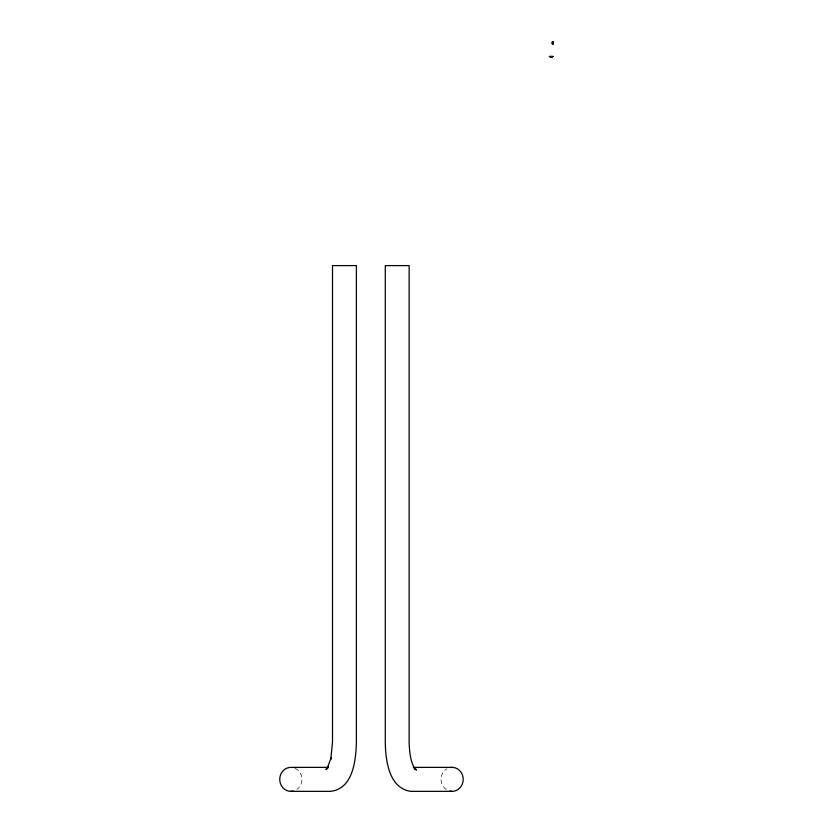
<?xml version="1.0" encoding="UTF-8"?>
<svg xmlns="http://www.w3.org/2000/svg" width="833" height="833" viewBox="0 0 833 833"><rect width="100%" height="100%" fill="white"/><g stroke="black" fill="none" stroke-linecap="round" stroke-linejoin="round"><path stroke-width="0.62" stroke-dasharray="4.17 3.12" d="M446.259 789.549A11.995 11.079 90 0 1 446.904 768.786M295.017 768.245A11.995 11.121 90 0 1 301.942 778.199A11.995 11.121 90 0 1 296.944 789.413"/><path stroke-width="1.25" d="M552.383 43.254L552.685 41.65L552.685 43.889M553.081 41.754L553.164 43.889M328.067 767.724L325.89 769.494L328.369 766.745L326.984 768.859L331.076 757.874L330.805 759.311L332.502 741.891L332.502 265.602L356.389 265.602L356.389 742.349C355.91 760.237 353.067 788.997 330.472 791.35L290.498 791.35M553.164 41.754L552.862 43.889M549.384 56.394L553.122 56.394M549.384 56.582L553.122 56.582M550.186 56.977L552.321 56.977M328.077 767.38L291.238 767.38A11.995 11.121 90 0 0 279.794 780.531A11.995 11.121 90 0 0 293.383 791.048M413.376 767.38L452.486 767.38M451.746 791.35L410.773 791.35C388.792 788.195 385.637 760.3 385.273 742.495L385.273 265.602L409.138 265.602L409.138 741.755C409.399 751.21 410.2 761.112 415.063 769.463L413.876 767.235L416.469 770.046L414.428 768.109M552.456 41.754L552.383 43.889M552.508 56.634L549.999 56.634M450.559 767.495A11.995 11.079 90 0 1 463.19 779.761A11.995 11.079 90 0 1 449.83 791.1M553.247 41.65L552.289 41.65L552.289 43.889L553.247 43.889L553.247 41.65"/></g></svg>
